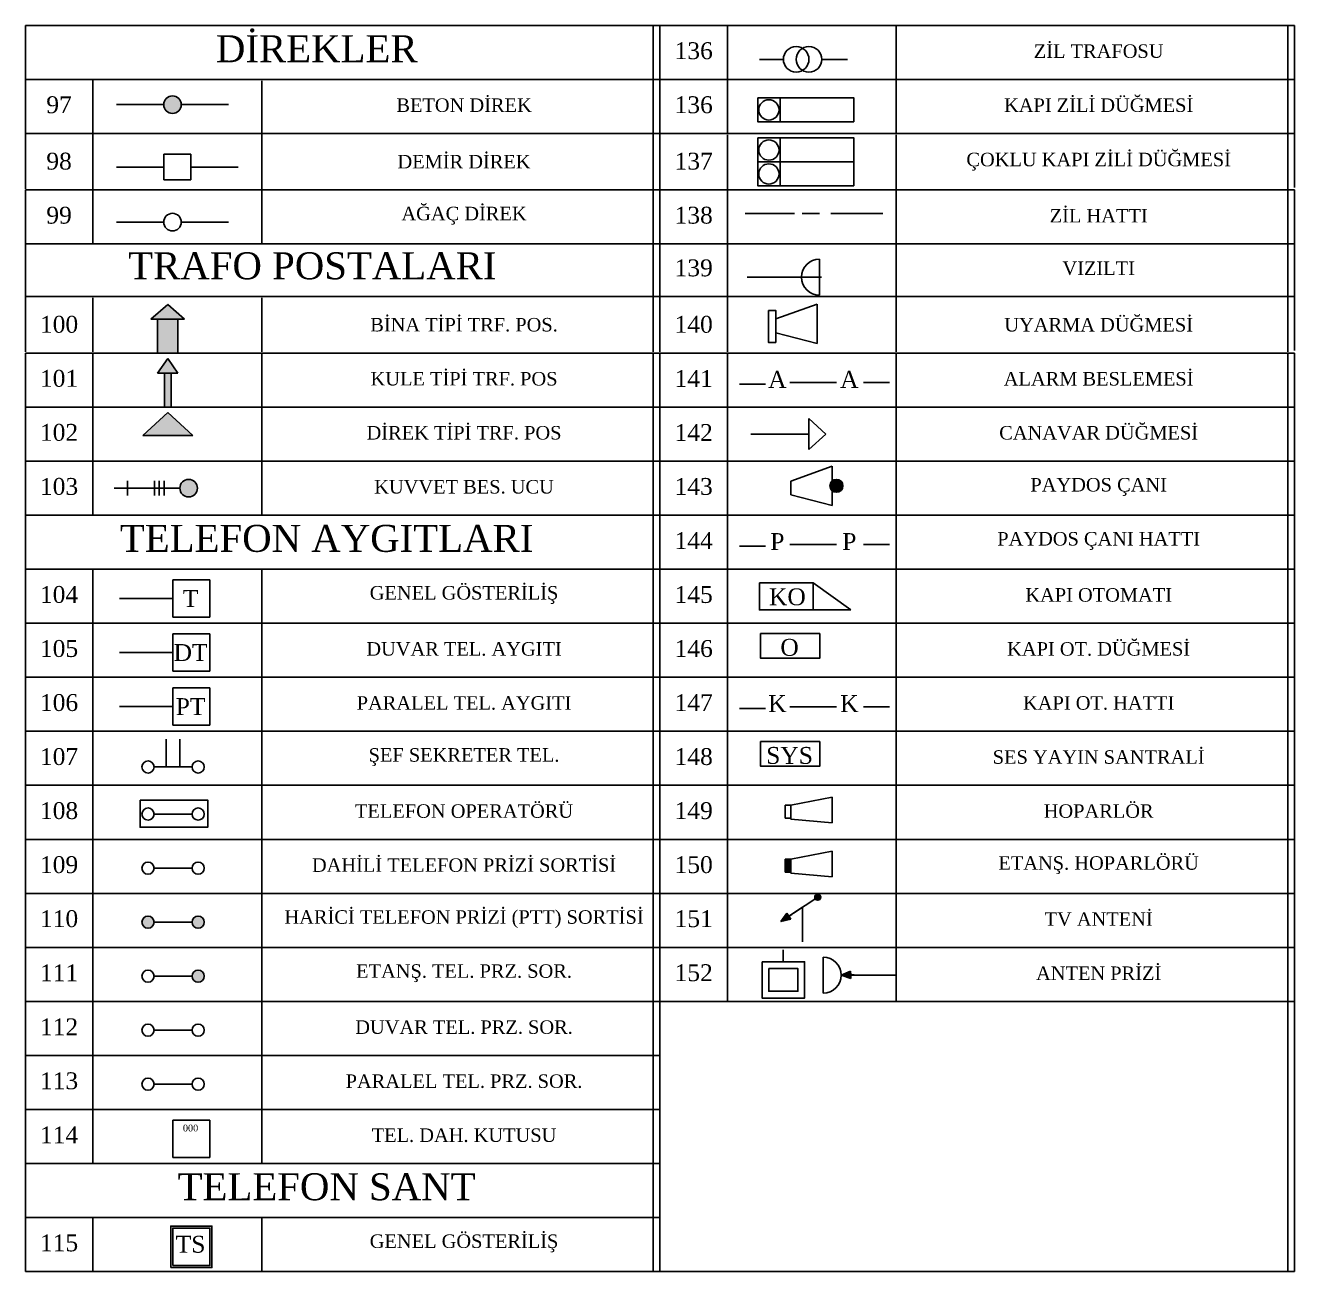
# Model space of a CAD drawing. Header units: millimetres. Extents: x 8451 to 20144, y 956 to 3956.
# Drawn here: x 19421 to 20144, y 1637 to 2346 of the extents above; entities that cross this region are included whole.
import ezdxf

# ---------------------------------------------------------------- set-up
doc = ezdxf.new("R2010")
doc.units = ezdxf.units.MM
doc.layers.add('TEFRIS', color=9, linetype='Continuous')

msp = doc.modelspace()

# ---------------------------------------------------------------- hatches: boundary and pattern name
for points in [[(19509.46, 2301.3, 1), (19499.47, 2301.3, 1)], [(19487.52, 2112.95), (19515.98, 2112.95), (19501.75, 2126.03)], [(19518.63, 2082.9, 1), (19508.63, 2082.9, 1)], [(19873.74, 1849.94, 1), (19870.33, 1849.94, 1)]]:
    msp.add_hatch(color=256).paths.add_polyline_path(points)
h = msp.add_hatch(color=256)
h.paths.add_polyline_path([(19507.52, 2179.1), (19495.98, 2179.1), (19495.98, 2159.82), (19507.52, 2159.82)])
h.paths.add_polyline_path([(19507.52, 2179.1), (19511.36, 2179.1), (19501.75, 2187.56), (19492.13, 2179.1), (19495.98, 2179.1)])
h = msp.add_hatch(color=256)
h.paths.add_polyline_path([(19501.75, 2156.79), (19495.98, 2148.33), (19507.52, 2148.33)])
h.paths.add_polyline_path([(19499.82, 2129.05), (19503.67, 2129.05), (19503.67, 2148.33), (19499.82, 2148.33)])
h = msp.add_hatch(color=256)
h.paths.add_polyline_path([(19856.63, 1871.55), (19855.09, 1871.55), (19853.55, 1871.55), (19853.55, 1864.12), (19856.63, 1864.12)])
h.paths.add_polyline_path([(19880.25, 2086.95), (19880.25, 2081.48, 0.648437), (19886.38, 2084.21, 0.648437)])
h = msp.add_hatch()
h.set_pattern_fill('ANSI31', color=256, scale=3.846154, style=0)
h.set_pattern_definition([(45, (-8938.07676, 18169.37303), (-0.339955183, 0.339955183), [])])
h.paths.add_polyline_path([(19886.38, 2084.21, 1), (19879.03, 2084.21, 1)])
h = msp.add_hatch()
h.set_pattern_fill('ANSI31', color=256, scale=3.846154, style=0)
h.set_pattern_definition([(45, (-8620.2787, 18221.88054), (-0.339955183, 0.339955183), [])])
h.paths.add_polyline_path([(19856.63, 1871.55), (19855.09, 1871.55), (19853.55, 1871.55), (19853.55, 1864.12), (19856.63, 1864.12)])
h = msp.add_hatch(color=256)
h.paths.add_polyline_path([(19522.49, 1835.76, 1), (19515.57, 1835.76, 1)])
h.paths.add_polyline_path([(19493.96, 1835.76, 1), (19487.04, 1835.76, 1)])
h.paths.add_polyline_path([(19522.49, 1804.99, 1), (19515.57, 1804.99, 1)])
h = msp.add_hatch(color=256)
h.paths.add_polyline_path([(19854.4, 1840.82), (19851.07, 1836.07), (19855.61, 1839.07)])
h.paths.add_polyline_path([(19851.07, 1836.07), (19856.67, 1837.47), (19855.61, 1839.07)])
h = msp.add_hatch(color=256)
h.paths.add_polyline_path([(19890.8, 1807.8), (19885.45, 1805.55), (19890.89, 1805.67)])
h.paths.add_polyline_path([(19885.45, 1805.55), (19890.93, 1803.75), (19890.89, 1805.67)])

# ---------------------------------------------------------------- linework, layer by layer
for p, q in [((19420.64, 2346.42), (19459.1, 2346.42)), ((19420.64, 2315.65), (19420.64, 2346.42)), ((19459.1, 2346.42), (19555.26, 2346.42)), ((19555.26, 2346.42), (19778.34, 2346.42)), ((19778.34, 2346.42), (19782.18, 2346.42)), ((19778.34, 2346.42), (19778.34, 2315.65)), ((19782.18, 2346.42), (19820.64, 2346.42)), ((19782.18, 2346.42), (19782.18, 2315.65)), ((19782.18, 2315.65), (19782.18, 2346.42)), ((19820.64, 2346.42), (19916.8, 2346.42)), ((19820.64, 2346.42), (19820.64, 2315.65)), ((19916.8, 2346.42), (20139.87, 2346.42)), ((19916.8, 2346.42), (19916.8, 2315.65)), ((20139.87, 2346.42), (20143.72, 2346.42)), ((20139.87, 2346.42), (20139.87, 2315.65)), ((20143.72, 2346.42), (20143.72, 2315.65)), ((19852.47, 2327.09), (19838.79, 2327.09)), ((19874.34, 2327.09), (19888.93, 2327.09)), ((19420.64, 2284.88), (19420.64, 2315.65)), ((19459.1, 2315.65), (19420.64, 2315.65)), ((19420.64, 2284.11), (19420.64, 2314.88)), ((19555.26, 2315.65), (19459.1, 2315.65)), ((19459.1, 2315.65), (19459.1, 2284.88)), ((19459.1, 2314.88), (19459.1, 2284.11)), ((19778.34, 2315.65), (19555.26, 2315.65)), ((19555.26, 2314.88), (19555.26, 2284.11)), ((19782.18, 2315.65), (19778.34, 2315.65)), ((19778.34, 2315.65), (19778.34, 2284.88)), ((19778.34, 2314.88), (19778.34, 2284.11)), ((19820.64, 2315.65), (19782.18, 2315.65)), ((19782.18, 2315.65), (19782.18, 2284.88)), ((19782.18, 2315.65), (19782.18, 2284.88)), ((19782.18, 2284.88), (19782.18, 2315.65)), ((19782.18, 2284.11), (19782.18, 2314.88)), ((19820.64, 2315.65), (19820.64, 2284.88)), ((19916.8, 2315.65), (19820.64, 2315.65)), ((20139.87, 2315.65), (19916.8, 2315.65)), ((19916.8, 2315.65), (19916.8, 2284.88)), ((20143.72, 2315.65), (20139.87, 2315.65)), ((20139.87, 2315.65), (20139.87, 2284.88)), ((20139.87, 2314.88), (20139.87, 2284.11)), ((20143.72, 2315.65), (20143.72, 2284.88)), ((20143.72, 2315.65), (20143.72, 2284.88)), ((19499.47, 2301.3), (19472.54, 2301.3)), ((19509.46, 2301.3), (19536.38, 2301.3)), ((19850.64, 2305.23), (19850.64, 2291.56)), ((19459.1, 2284.88), (19420.64, 2284.88)), ((19420.64, 2253.34), (19420.64, 2284.11)), ((19555.26, 2284.88), (19459.1, 2284.88)), ((19459.1, 2284.11), (19459.1, 2253.34)), ((19778.34, 2284.88), (19555.26, 2284.88)), ((19555.26, 2284.11), (19555.26, 2253.34)), ((19782.18, 2284.88), (19778.34, 2284.88)), ((19778.34, 2284.11), (19778.34, 2253.34)), ((19820.64, 2284.88), (19782.18, 2284.88)), ((19782.18, 2284.88), (19782.18, 2254.11)), ((19782.18, 2253.34), (19782.18, 2284.11)), ((19916.8, 2284.88), (19820.64, 2284.88)), ((19820.64, 2284.11), (19820.64, 2253.34)), ((19850.64, 2282.4), (19850.64, 2268.74)), ((20139.87, 2284.88), (19916.8, 2284.88)), ((19916.8, 2284.11), (19916.8, 2253.34)), ((20143.72, 2284.88), (20139.87, 2284.88)), ((20139.87, 2284.11), (20139.87, 2253.34)), ((20143.72, 2284.88), (20143.72, 2254.11)), ((19514.96, 2273.09), (19499.47, 2273.09)), ((19499.47, 2273.09), (19499.47, 2265.78)), ((19499.47, 2265.78), (19499.47, 2273.09)), ((19514.96, 2265.78), (19514.96, 2273.09)), ((19499.47, 2265.78), (19472.54, 2265.78)), ((19499.47, 2265.78), (19499.47, 2258.47)), ((19514.96, 2258.47), (19514.96, 2265.78)), ((19514.96, 2265.78), (19541.88, 2265.78)), ((19850.64, 2268.74), (19850.64, 2255.07)), ((19499.47, 2258.47), (19514.96, 2258.47)), ((19420.64, 2221.96), (19420.64, 2252.73)), ((19420.64, 2252.73), (19459.1, 2252.73)), ((19459.1, 2252.73), (19459.1, 2221.96)), ((19459.1, 2252.73), (19555.26, 2252.73)), ((19555.26, 2252.73), (19555.26, 2221.96)), ((19555.26, 2252.73), (19778.34, 2252.73)), ((19778.34, 2252.73), (19778.34, 2221.96)), ((19778.34, 2252.73), (19782.18, 2252.73)), ((19782.18, 2252.73), (19820.64, 2252.73)), ((19782.18, 2252.73), (19782.18, 2221.96)), ((19782.18, 2221.96), (19782.18, 2252.73)), ((19820.64, 2252.73), (19820.64, 2221.96)), ((19820.64, 2252.73), (19916.8, 2252.73)), ((19916.8, 2252.73), (19916.8, 2221.96)), ((19916.8, 2252.73), (20139.87, 2252.73)), ((20139.87, 2252.73), (20139.87, 2221.96)), ((20139.87, 2252.73), (20143.72, 2252.73)), ((20143.72, 2252.73), (20143.72, 2221.96)), ((19499.47, 2234.4), (19472.54, 2234.4)), ((19509.46, 2234.4), (19536.38, 2234.4)), ((19858.8, 2239.29), (19830.74, 2239.29)), ((19830.74, 2239.29), (19858.8, 2239.29)), ((19863.17, 2239.29), (19873.01, 2239.29)), ((19868.09, 2239.29), (19863.17, 2239.29)), ((19879.57, 2239.29), (19899.98, 2239.29)), ((19909.09, 2239.29), (19879.57, 2239.29)), ((19420.64, 2191.97), (19420.64, 2222.74)), ((19420.64, 2191.19), (19420.64, 2221.96)), ((19459.1, 2221.96), (19420.64, 2221.96)), ((19555.26, 2221.96), (19459.1, 2221.96)), ((19778.34, 2221.96), (19555.26, 2221.96)), ((19778.34, 2222.74), (19778.34, 2191.97)), ((19778.34, 2221.96), (19778.34, 2191.19)), ((19782.18, 2221.96), (19778.34, 2221.96)), ((19782.18, 2222.74), (19782.18, 2191.97)), ((19782.18, 2222.74), (19782.18, 2191.97)), ((19782.18, 2191.97), (19782.18, 2222.74)), ((19782.18, 2191.19), (19782.18, 2221.96)), ((19820.64, 2221.96), (19782.18, 2221.96)), ((19820.64, 2222.74), (19820.64, 2191.97)), ((19820.64, 2221.96), (19820.64, 2191.19)), ((19916.8, 2221.96), (19820.64, 2221.96)), ((19916.8, 2221.96), (19916.8, 2191.19)), ((20139.87, 2221.96), (19916.8, 2221.96)), ((20139.87, 2222.74), (20139.87, 2191.97)), ((20139.87, 2221.96), (20139.87, 2191.19)), ((20143.72, 2221.96), (20139.87, 2221.96)), ((20143.72, 2222.74), (20143.72, 2191.97)), ((20143.72, 2222.74), (20143.72, 2191.97)), ((19873.12, 2192.73), (19873.12, 2213.35)), ((19874.22, 2203.04), (19831.8, 2203.04)), ((19459.1, 2191.97), (19420.64, 2191.97)), ((19420.64, 2160.43), (19420.64, 2191.19)), ((19555.26, 2191.97), (19459.1, 2191.97)), ((19459.1, 2191.19), (19459.1, 2160.43)), ((19778.34, 2191.97), (19555.26, 2191.97)), ((19555.26, 2191.19), (19555.26, 2160.43)), ((19782.18, 2191.97), (19778.34, 2191.97)), ((19778.34, 2191.19), (19778.34, 2160.43)), ((19820.64, 2191.97), (19782.18, 2191.97)), ((19782.18, 2191.97), (19782.18, 2161.2)), ((19782.18, 2160.43), (19782.18, 2191.19)), ((19916.8, 2191.97), (19820.64, 2191.97)), ((19820.64, 2191.19), (19820.64, 2160.43)), ((20139.87, 2191.97), (19916.8, 2191.97)), ((19916.8, 2191.19), (19916.8, 2160.43)), ((20143.72, 2191.97), (20139.87, 2191.97)), ((20139.87, 2191.19), (20139.87, 2160.43)), ((20143.72, 2191.97), (20143.72, 2161.2)), ((19501.75, 2187.56), (19492.13, 2179.1)), ((19501.75, 2187.56), (19511.36, 2179.1)), ((19848.16, 2179.25), (19871.79, 2187.72)), ((19871.79, 2187.72), (19871.79, 2165.32)), ((19495.98, 2179.1), (19492.13, 2179.1)), ((19507.52, 2179.1), (19495.98, 2179.1)), ((19495.98, 2179.1), (19495.98, 2159.82)), ((19507.52, 2179.1), (19507.52, 2159.82)), ((19507.52, 2179.1), (19511.36, 2179.1)), ((19507.52, 2179.1), (19507.52, 2179.1)), ((19871.79, 2165.32), (19848.16, 2171.38)), ((19420.64, 2159.82), (19459.1, 2159.82)), ((19420.64, 2129.05), (19420.64, 2159.82)), ((19459.1, 2159.82), (19555.26, 2159.82)), ((19459.1, 2159.82), (19459.1, 2129.05)), ((19501.75, 2156.79), (19495.98, 2148.33)), ((19501.75, 2156.79), (19507.52, 2148.33)), ((19555.26, 2159.82), (19555.26, 2129.05)), ((19555.26, 2159.82), (19778.34, 2159.82)), ((19778.34, 2159.82), (19782.18, 2159.82)), ((19778.34, 2159.82), (19778.34, 2129.05)), ((19782.18, 2159.82), (19820.64, 2159.82)), ((19782.18, 2159.82), (19782.18, 2129.05)), ((19782.18, 2129.05), (19782.18, 2159.82)), ((19820.64, 2159.82), (19916.8, 2159.82)), ((19820.64, 2159.82), (19820.64, 2129.05)), ((19916.8, 2159.82), (20139.87, 2159.82)), ((19916.8, 2159.82), (19916.8, 2129.05)), ((20139.87, 2159.82), (20143.72, 2159.82)), ((20139.87, 2159.82), (20139.87, 2129.05)), ((20143.72, 2159.82), (20143.72, 2129.05)), ((19495.98, 2148.33), (19495.98, 2148.33)), ((19507.52, 2148.33), (19495.98, 2148.33)), ((19499.82, 2148.33), (19499.82, 2129.05)), ((19503.67, 2148.33), (19503.67, 2129.05)), ((19507.52, 2148.33), (19507.52, 2148.33)), ((19507.52, 2148.33), (19507.52, 2148.33)), ((19842.29, 2142.11), (19827.51, 2142.11)), ((19856.11, 2143.06), (19882.81, 2143.06)), ((19898.06, 2143.06), (19912.84, 2143.06)), ((19420.64, 2098.28), (19420.64, 2129.05)), ((19459.1, 2129.05), (19420.64, 2129.05)), ((19459.1, 2129.05), (19459.1, 2098.28)), ((19555.26, 2129.05), (19459.1, 2129.05)), ((19501.75, 2126.03), (19487.52, 2112.95)), ((19501.75, 2126.03), (19515.98, 2112.95)), ((19555.26, 2129.05), (19555.26, 2098.28)), ((19778.34, 2129.05), (19555.26, 2129.05)), ((19778.34, 2129.05), (19778.34, 2098.28)), ((19782.18, 2129.05), (19778.34, 2129.05)), ((19820.64, 2129.05), (19782.18, 2129.05)), ((19782.18, 2129.05), (19782.18, 2098.28)), ((19782.18, 2098.28), (19782.18, 2129.05)), ((19820.64, 2129.05), (19820.64, 2098.28)), ((19916.8, 2129.05), (19820.64, 2129.05)), ((19916.8, 2129.05), (19916.8, 2098.28)), ((20139.87, 2129.05), (19916.8, 2129.05)), ((20139.87, 2129.05), (20139.87, 2098.28)), ((20143.72, 2129.05), (20139.87, 2129.05)), ((20143.72, 2129.05), (20143.72, 2098.28)), ((19867.02, 2122.51), (19876.64, 2113.66)), ((19867.02, 2122.51), (19867.02, 2104.82)), ((19867.02, 2113.66), (19867.02, 2122.51)), ((19487.52, 2112.95), (19487.52, 2112.95)), ((19515.98, 2112.95), (19487.52, 2112.95)), ((19515.98, 2112.95), (19515.98, 2112.95)), ((19833.92, 2113.66), (19867.02, 2113.66)), ((19876.64, 2113.66), (19867.02, 2104.82)), ((19420.64, 2067.51), (19420.64, 2098.28)), ((19459.1, 2098.28), (19420.64, 2098.28)), ((19555.26, 2098.28), (19459.1, 2098.28)), ((19459.1, 2098.28), (19459.1, 2067.51)), ((19555.26, 2098.28), (19555.26, 2067.51)), ((19778.34, 2098.28), (19555.26, 2098.28)), ((19782.18, 2098.28), (19778.34, 2098.28)), ((19778.34, 2098.28), (19778.34, 2067.51)), ((19820.64, 2098.28), (19782.18, 2098.28)), ((19782.18, 2098.28), (19782.18, 2067.51)), ((19782.18, 2067.51), (19782.18, 2098.28)), ((19820.64, 2098.28), (19820.64, 2067.51)), ((19916.8, 2098.28), (19820.64, 2098.28)), ((20139.87, 2098.28), (19916.8, 2098.28)), ((19916.8, 2098.28), (19916.8, 2067.51)), ((20139.87, 2098.28), (20139.87, 2067.51)), ((20143.72, 2098.28), (20139.87, 2098.28)), ((20143.72, 2098.28), (20143.72, 2067.51)), ((19856.63, 2086.94), (19880.25, 2095.41)), ((19880.25, 2095.41), (19880.25, 2073.01)), ((19471.23, 2082.9), (19508.63, 2082.9)), ((19478.9, 2082.9), (19478.9, 2087.13)), ((19478.9, 2087.13), (19478.9, 2078.66)), ((19494.24, 2087.13), (19494.24, 2078.66)), ((19494.24, 2082.9), (19494.24, 2087.13)), ((19496.94, 2082.9), (19496.94, 2087.13)), ((19496.94, 2087.13), (19496.94, 2078.66)), ((19496.94, 2082.9), (19496.94, 2087.13)), ((19496.94, 2087.13), (19496.94, 2078.66)), ((19499.65, 2087.13), (19499.65, 2078.66)), ((19499.65, 2082.9), (19499.65, 2087.13)), ((19856.63, 2086.94), (19856.63, 2079.07)), ((19880.25, 2073.01), (19856.63, 2079.07)), ((19459.1, 2067.51), (19420.64, 2067.51)), ((19420.64, 2036.74), (19420.64, 2067.51)), ((19555.26, 2067.51), (19459.1, 2067.51)), ((19778.34, 2067.51), (19555.26, 2067.51)), ((19782.18, 2067.51), (19778.34, 2067.51)), ((19778.34, 2067.51), (19778.34, 2036.74)), ((19820.64, 2067.51), (19782.18, 2067.51)), ((19782.18, 2067.51), (19782.18, 2036.74)), ((19782.18, 2036.74), (19782.18, 2067.51)), ((19916.8, 2067.51), (19820.64, 2067.51)), ((19820.64, 2067.51), (19820.64, 2036.74)), ((20139.87, 2067.51), (19916.8, 2067.51)), ((19916.8, 2067.51), (19916.8, 2036.74)), ((20143.72, 2067.51), (20139.87, 2067.51)), ((20139.87, 2067.51), (20139.87, 2036.74)), ((20143.72, 2067.51), (20143.72, 2036.74)), ((19842.29, 2049.8), (19827.51, 2049.8)), ((19856.11, 2050.76), (19882.81, 2050.76)), ((19898.06, 2050.76), (19912.84, 2050.76)), ((19459.1, 2036.74), (19420.64, 2036.74)), ((19420.64, 2005.97), (19420.64, 2036.74)), ((19555.26, 2036.74), (19459.1, 2036.74)), ((19459.1, 2036.74), (19459.1, 2005.97)), ((19555.26, 2036.74), (19555.26, 2005.97)), ((19778.34, 2036.74), (19555.26, 2036.74)), ((19782.18, 2036.74), (19778.34, 2036.74)), ((19778.34, 2036.74), (19778.34, 2005.97)), ((19820.64, 2036.74), (19782.18, 2036.74)), ((19782.18, 2036.74), (19782.18, 2005.97)), ((19782.18, 2005.97), (19782.18, 2036.74)), ((19820.64, 2036.74), (19820.64, 2005.97)), ((19916.8, 2036.74), (19820.64, 2036.74)), ((20139.87, 2036.74), (19916.8, 2036.74)), ((19916.8, 2036.74), (19916.8, 2005.97)), ((20143.72, 2036.74), (20139.87, 2036.74)), ((20139.87, 2036.74), (20139.87, 2005.97)), ((20143.72, 2036.74), (20143.72, 2005.97)), ((19525.77, 2030.73), (19504.62, 2030.73)), ((19504.62, 2030.73), (19504.62, 2009.44)), ((19525.77, 2009.44), (19525.77, 2030.73)), ((19890.93, 2013.6), (19869.47, 2028.91)), ((19504.62, 2020.09), (19474.31, 2020.09)), ((19869.47, 2013.6), (19890.93, 2013.6)), ((19420.64, 1975.2), (19420.64, 2005.97)), ((19459.1, 2005.97), (19420.64, 2005.97)), ((19459.1, 2005.97), (19459.1, 1975.2)), ((19555.26, 2005.97), (19459.1, 2005.97)), ((19525.77, 2009.44), (19504.62, 2009.44)), ((19555.26, 2005.97), (19555.26, 1975.2)), ((19778.34, 2005.97), (19555.26, 2005.97)), ((19778.34, 2005.97), (19778.34, 1975.2)), ((19782.18, 2005.97), (19778.34, 2005.97)), ((19820.64, 2005.97), (19782.18, 2005.97)), ((19782.18, 2005.97), (19782.18, 1975.2)), ((19782.18, 1975.2), (19782.18, 2005.97)), ((19820.64, 2005.97), (19820.64, 1975.2)), ((19916.8, 2005.97), (19820.64, 2005.97)), ((19916.8, 2005.97), (19916.8, 1975.2)), ((20139.87, 2005.97), (19916.8, 2005.97)), ((20139.87, 2005.97), (20139.87, 1975.2)), ((20143.72, 2005.97), (20139.87, 2005.97)), ((20143.72, 2005.97), (20143.72, 1975.2)), ((19504.62, 1999.96), (19504.62, 1978.67)), ((19525.77, 1999.96), (19504.62, 1999.96)), ((19525.77, 1978.67), (19525.77, 1999.96)), ((19504.62, 1989.32), (19474.31, 1989.32)), ((19420.64, 1944.43), (19420.64, 1975.2)), ((19459.1, 1975.2), (19420.64, 1975.2)), ((19459.1, 1975.2), (19459.1, 1944.43)), ((19555.26, 1975.2), (19459.1, 1975.2)), ((19525.77, 1978.67), (19504.62, 1978.67)), ((19555.26, 1975.2), (19555.26, 1944.43)), ((19778.34, 1975.2), (19555.26, 1975.2)), ((19778.34, 1975.2), (19778.34, 1944.43)), ((19782.18, 1975.2), (19778.34, 1975.2)), ((19820.64, 1975.2), (19782.18, 1975.2)), ((19782.18, 1975.2), (19782.18, 1944.43)), ((19782.18, 1944.43), (19782.18, 1975.2)), ((19820.64, 1975.2), (19820.64, 1944.43)), ((19916.8, 1975.2), (19820.64, 1975.2)), ((20139.87, 1975.2), (19916.8, 1975.2)), ((19916.8, 1975.2), (19916.8, 1944.43)), ((20139.87, 1975.2), (20139.87, 1944.43)), ((20143.72, 1975.2), (20139.87, 1975.2)), ((20143.72, 1975.2), (20143.72, 1944.43)), ((19504.62, 1969.19), (19504.62, 1947.9)), ((19525.77, 1969.19), (19504.62, 1969.19)), ((19525.77, 1947.9), (19525.77, 1969.19)), ((19504.62, 1958.55), (19474.31, 1958.55)), ((19842.29, 1957.5), (19827.51, 1957.5)), ((19856.11, 1958.45), (19882.81, 1958.45)), ((19898.06, 1958.45), (19912.84, 1958.45)), ((19525.77, 1947.9), (19504.62, 1947.9)), ((19820.64, 1947.1), (19820.64, 1899.02)), ((19916.8, 1947.1), (19916.8, 1906.59)), ((19459.1, 1944.43), (19420.64, 1944.43)), ((19420.64, 1913.66), (19420.64, 1944.43)), ((19555.26, 1944.43), (19459.1, 1944.43)), ((19459.1, 1944.43), (19459.1, 1913.66)), ((19500.92, 1924.1), (19500.92, 1939.91)), ((19508.61, 1924.1), (19508.61, 1939.91)), ((19555.26, 1944.43), (19555.26, 1913.66)), ((19778.34, 1944.43), (19555.26, 1944.43)), ((19782.18, 1944.43), (19778.34, 1944.43)), ((19778.34, 1944.43), (19778.34, 1913.66)), ((19820.64, 1944.43), (19782.18, 1944.43)), ((19782.18, 1944.43), (19782.18, 1913.66)), ((19782.18, 1913.66), (19782.18, 1944.43)), ((19916.8, 1944.43), (19820.64, 1944.43)), ((20139.87, 1944.43), (19916.8, 1944.43)), ((20143.72, 1944.43), (20139.87, 1944.43)), ((20139.87, 1944.43), (20139.87, 1913.66)), ((20143.72, 1944.43), (20143.72, 1913.66)), ((19493.96, 1924.1), (19515.57, 1924.1)), ((19508.61, 1924.1), (19500.92, 1924.1)), ((19504.77, 1924.1), (19508.61, 1924.1)), ((19420.64, 1882.9), (19420.64, 1913.66)), ((19459.1, 1913.66), (19420.64, 1913.66)), ((19555.26, 1913.66), (19459.1, 1913.66)), ((19459.1, 1913.66), (19459.1, 1882.9)), ((19555.26, 1913.66), (19555.26, 1882.9)), ((19778.34, 1913.66), (19555.26, 1913.66)), ((19782.18, 1913.66), (19778.34, 1913.66)), ((19778.34, 1913.66), (19778.34, 1882.9)), ((19820.64, 1913.66), (19782.18, 1913.66)), ((19782.18, 1913.66), (19782.18, 1882.9)), ((19782.18, 1882.9), (19782.18, 1913.66)), ((19820.64, 1913.66), (19820.64, 1882.9)), ((19916.8, 1913.66), (19820.64, 1913.66)), ((20139.87, 1913.66), (19916.8, 1913.66)), ((19916.8, 1913.66), (19916.8, 1882.9)), ((20139.87, 1913.66), (20139.87, 1882.9)), ((20143.72, 1913.66), (20139.87, 1913.66)), ((20143.72, 1913.66), (20143.72, 1882.9)), ((19853.55, 1902.32), (19853.55, 1894.89)), ((19855.09, 1902.32), (19853.55, 1902.32)), ((19856.63, 1902.32), (19855.09, 1902.32)), ((19856.63, 1902.32), (19880.25, 1906.95)), ((19856.63, 1902.32), (19856.63, 1894.45)), ((19880.25, 1906.95), (19880.25, 1892.24)), ((19493.96, 1897.3), (19515.57, 1897.3)), ((19853.55, 1894.89), (19856.63, 1894.89)), ((19880.25, 1892.24), (19856.63, 1894.45)), ((19420.64, 1852.13), (19420.64, 1882.9)), ((19459.1, 1882.9), (19420.64, 1882.9)), ((19459.1, 1882.9), (19459.1, 1852.13)), ((19555.26, 1882.9), (19459.1, 1882.9)), ((19555.26, 1882.9), (19555.26, 1852.13)), ((19778.34, 1882.9), (19555.26, 1882.9)), ((19778.34, 1882.9), (19778.34, 1852.13)), ((19782.18, 1882.9), (19778.34, 1882.9)), ((19820.64, 1882.9), (19782.18, 1882.9)), ((19782.18, 1882.9), (19782.18, 1852.13)), ((19782.18, 1852.13), (19782.18, 1882.9)), ((19820.64, 1882.9), (19820.64, 1852.13)), ((19916.8, 1882.9), (19820.64, 1882.9)), ((20139.87, 1882.9), (19916.8, 1882.9)), ((19916.8, 1882.9), (19916.8, 1852.13)), ((20143.72, 1882.9), (20139.87, 1882.9)), ((20139.87, 1882.9), (20139.87, 1852.13)), ((20143.72, 1882.9), (20143.72, 1852.13)), ((19856.63, 1871.55), (19880.25, 1876.18)), ((19880.25, 1876.18), (19880.25, 1861.48)), ((19493.96, 1866.53), (19515.57, 1866.53)), ((19855.09, 1871.55), (19853.55, 1871.55)), ((19853.55, 1871.55), (19853.55, 1864.12)), ((19856.63, 1871.55), (19855.09, 1871.55)), ((19856.63, 1871.55), (19856.63, 1863.68)), ((19853.55, 1864.12), (19856.63, 1864.12)), ((19880.25, 1861.48), (19856.63, 1863.68)), ((19420.64, 1821.36), (19420.64, 1852.13)), ((19459.1, 1852.13), (19420.64, 1852.13)), ((19459.1, 1852.13), (19459.1, 1821.36)), ((19555.26, 1852.13), (19459.1, 1852.13)), ((19555.26, 1852.13), (19555.26, 1821.36)), ((19778.34, 1852.13), (19555.26, 1852.13)), ((19778.34, 1852.13), (19778.34, 1821.36)), ((19782.18, 1852.13), (19778.34, 1852.13)), ((19820.64, 1852.13), (19782.18, 1852.13)), ((19782.18, 1852.13), (19782.18, 1821.36)), ((19782.18, 1821.36), (19782.18, 1852.13)), ((19820.64, 1852.13), (19820.64, 1821.36)), ((19916.8, 1852.13), (19820.64, 1852.13)), ((19916.8, 1852.13), (19916.8, 1821.36)), ((20139.87, 1852.13), (19916.8, 1852.13)), ((20139.87, 1852.13), (20139.87, 1821.36)), ((20143.72, 1852.13), (20139.87, 1852.13)), ((20143.72, 1852.13), (20143.72, 1821.36)), ((19851.07, 1836.07), (19872.04, 1849.94)), ((19863.34, 1844.19), (19856.19, 1839.45)), ((19863.34, 1824.59), (19863.34, 1844.19)), ((19854.4, 1840.82), (19851.07, 1836.07)), ((19851.07, 1836.07), (19857.21, 1840.13)), ((19856.19, 1839.45), (19851.07, 1836.07)), ((19855.61, 1839.07), (19851.07, 1836.07)), ((19856.67, 1837.47), (19851.07, 1836.07)), ((19855.61, 1839.07), (19854.4, 1840.82)), ((19857.21, 1840.13), (19855.61, 1839.07)), ((19855.61, 1839.07), (19856.67, 1837.47)), ((19856.41, 1839.6), (19856.17, 1839.95)), ((19856.67, 1837.47), (19856.67, 1837.47)), ((19493.96, 1835.76), (19515.57, 1835.76)), ((19459.1, 1821.36), (19420.64, 1821.36)), ((19420.64, 1790.59), (19420.64, 1821.36)), ((19555.26, 1821.36), (19459.1, 1821.36)), ((19459.1, 1821.36), (19459.1, 1790.59)), ((19555.26, 1821.36), (19555.26, 1790.59)), ((19778.34, 1821.36), (19555.26, 1821.36)), ((19782.18, 1821.36), (19778.34, 1821.36)), ((19778.34, 1821.36), (19778.34, 1790.59)), ((19820.64, 1821.36), (19782.18, 1821.36)), ((19782.18, 1821.36), (19782.18, 1790.59)), ((19782.18, 1790.59), (19782.18, 1821.36)), ((19820.64, 1821.36), (19820.64, 1790.59)), ((19916.8, 1821.36), (19820.64, 1821.36)), ((19852.43, 1813.18), (19852.43, 1820.02)), ((19875.14, 1815.86), (19875.14, 1795.24)), ((20139.87, 1821.36), (19916.8, 1821.36)), ((19916.8, 1821.36), (19916.8, 1790.59)), ((20143.72, 1821.36), (20139.87, 1821.36)), ((20139.87, 1821.36), (20139.87, 1790.59)), ((20143.72, 1821.36), (20143.72, 1790.59)), ((19890.8, 1807.8), (19885.45, 1805.55)), ((19890.89, 1805.67), (19890.8, 1807.8)), ((19493.96, 1804.99), (19515.57, 1804.99)), ((19885.45, 1805.55), (19892.81, 1805.72)), ((19891.58, 1805.69), (19885.45, 1805.55)), ((19890.89, 1805.67), (19885.45, 1805.55)), ((19890.93, 1803.75), (19885.45, 1805.55)), ((19885.45, 1805.55), (19916.46, 1805.55)), ((19892.81, 1805.72), (19890.89, 1805.67)), ((19890.89, 1805.67), (19890.93, 1803.75)), ((19890.93, 1803.75), (19890.93, 1803.75)), ((19891.85, 1805.7), (19891.84, 1806.12)), ((19459.1, 1790.59), (19420.64, 1790.59)), ((19420.64, 1759.82), (19420.64, 1790.59)), ((19555.26, 1790.59), (19459.1, 1790.59)), ((19459.1, 1790.59), (19459.1, 1759.82)), ((19778.34, 1790.59), (19555.26, 1790.59)), ((19555.26, 1790.59), (19555.26, 1759.82)), ((19782.18, 1790.59), (19778.34, 1790.59)), ((19778.34, 1790.59), (19778.34, 1759.82)), ((19820.64, 1790.59), (19782.18, 1790.59)), ((19782.18, 1790.59), (19782.18, 1759.82)), ((19782.18, 1759.82), (19782.18, 1790.59)), ((19916.8, 1790.59), (19820.64, 1790.59)), ((20139.87, 1790.59), (19916.8, 1790.59)), ((20143.72, 1790.59), (20139.87, 1790.59)), ((20139.87, 1790.59), (20139.87, 1636.74)), ((20143.72, 1790.59), (20143.72, 1636.74)), ((19493.96, 1774.22), (19515.57, 1774.22)), ((19420.64, 1729.05), (19420.64, 1759.82)), ((19459.1, 1759.82), (19420.64, 1759.82)), ((19555.26, 1759.82), (19459.1, 1759.82)), ((19459.1, 1759.82), (19459.1, 1729.05)), ((19555.26, 1759.82), (19555.26, 1729.05)), ((19778.34, 1759.82), (19555.26, 1759.82)), ((19782.18, 1759.82), (19778.34, 1759.82)), ((19778.34, 1759.82), (19778.34, 1729.05)), ((19782.18, 1759.82), (19782.18, 1729.05)), ((19782.18, 1729.05), (19782.18, 1759.82)), ((19493.96, 1743.45), (19515.57, 1743.45)), ((19420.64, 1698.28), (19420.64, 1729.05)), ((19459.1, 1729.05), (19420.64, 1729.05)), ((19459.1, 1729.05), (19459.1, 1698.28)), ((19555.26, 1729.05), (19459.1, 1729.05)), ((19555.26, 1729.05), (19555.26, 1698.28)), ((19778.34, 1729.05), (19555.26, 1729.05)), ((19778.34, 1729.05), (19778.34, 1698.28)), ((19782.18, 1729.05), (19778.34, 1729.05)), ((19782.18, 1729.05), (19782.18, 1698.28)), ((19782.18, 1698.28), (19782.18, 1729.05)), ((19504.62, 1723.04), (19504.62, 1701.75)), ((19525.77, 1723.04), (19504.62, 1723.04)), ((19525.77, 1701.75), (19525.77, 1723.04)), ((19525.77, 1701.75), (19504.62, 1701.75)), ((19420.64, 1667.51), (19420.64, 1698.28)), ((19459.1, 1698.28), (19420.64, 1698.28)), ((19555.26, 1698.28), (19459.1, 1698.28)), ((19778.34, 1698.28), (19555.26, 1698.28)), ((19778.34, 1698.28), (19778.34, 1667.51)), ((19782.18, 1698.28), (19778.34, 1698.28)), ((19782.18, 1698.28), (19782.18, 1667.51)), ((19782.18, 1667.51), (19782.18, 1698.28)), ((19459.1, 1667.51), (19420.64, 1667.51)), ((19420.64, 1636.74), (19420.64, 1667.51)), ((19555.26, 1667.51), (19459.1, 1667.51)), ((19459.1, 1667.51), (19459.1, 1636.74)), ((19555.26, 1667.51), (19555.26, 1636.74)), ((19778.34, 1667.51), (19555.26, 1667.51)), ((19782.18, 1667.51), (19778.34, 1667.51)), ((19778.34, 1667.51), (19778.34, 1636.74)), ((19782.18, 1667.51), (19782.18, 1636.74)), ((19782.18, 1636.74), (19782.18, 1667.51)), ((20139.87, 1667.51), (20139.87, 1636.74)), ((20143.72, 1667.51), (20143.72, 1636.74)), ((19459.1, 1636.74), (19420.64, 1636.74)), ((19555.26, 1636.74), (19459.1, 1636.74)), ((19778.34, 1636.74), (19555.26, 1636.74)), ((19782.18, 1636.74), (19778.34, 1636.74)), ((19820.64, 1636.74), (19782.18, 1636.74)), ((19916.8, 1636.74), (19820.64, 1636.74)), ((20139.87, 1636.74), (19916.8, 1636.74)), ((20143.72, 1636.74), (20139.87, 1636.74))]:
    msp.add_line(p, q)
for points in [[(19837.88, 2305.23), (19892.57, 2305.23), (19892.57, 2291.56), (19837.88, 2291.56)], [(19837.88, 2282.4), (19892.57, 2282.4), (19892.57, 2268.74), (19837.88, 2268.74)], [(19837.88, 2268.74), (19892.57, 2268.74), (19892.57, 2255.07), (19837.88, 2255.07)], [(19843.92, 2184.09), (19848.16, 2184.09), (19848.16, 2165.93), (19843.92, 2165.93)], [(19838.82, 2028.91), (19869.47, 2028.91), (19869.47, 2013.6), (19838.82, 2013.6)], [(19839.44, 2000.12), (19873.15, 2000.12), (19873.15, 1986.03), (19839.44, 1986.03)], [(19839.44, 1938.58), (19873.15, 1938.58), (19873.15, 1924.49), (19839.44, 1924.49)], [(19485.94, 1905.23), (19524.56, 1905.23), (19524.56, 1889.79), (19485.94, 1889.79)], [(19840.31, 1813.18), (19864.55, 1813.18), (19864.55, 1792.51), (19840.31, 1792.51)], [(19844.16, 1809.33), (19860.71, 1809.33), (19860.71, 1796.36), (19844.16, 1796.36)], [(19503.47, 1639.06), (19526.93, 1639.06), (19526.93, 1662.65), (19503.47, 1662.65)], [(19504.62, 1640.21), (19525.77, 1640.21), (19525.77, 1661.5), (19504.62, 1661.5)]]:
    msp.add_lwpolyline(points, close=True)
for centre, radius in [((19859.76, 2327.09), 7.29), ((19867.05, 2327.09), 7.29), ((19504.46, 2301.3), 5), ((19844.22, 2298.29), 5.77), ((19844.22, 2275.46), 5.77), ((19844.22, 2261.8), 5.77), ((19504.46, 2234.4), 5), ((19513.63, 2082.9), 5), ((19882.7, 2084.21), 3.68), ((19490.5, 1924.1), 3.46), ((19519.03, 1924.1), 3.46), ((19490.5, 1897.3), 3.46), ((19519.03, 1897.3), 3.46), ((19490.5, 1866.53), 3.46), ((19519.03, 1866.53), 3.46), ((19872.04, 1849.94), 1.71), ((19490.5, 1835.76), 3.46), ((19519.03, 1835.76), 3.46), ((19490.5, 1804.99), 3.46), ((19519.03, 1804.99), 3.46), ((19490.5, 1774.22), 3.46), ((19519.03, 1774.22), 3.46), ((19490.5, 1743.45), 3.46), ((19519.03, 1743.45), 3.46)]:
    msp.add_circle(centre, radius)
for centre, start, end in [((19873.12, 2203.04), 90, 270), ((19875.14, 1805.55), 270, 90)]:
    msp.add_arc(centre, 10.31, start, end)

# ---------------------------------------------------------------- texts
at = {"layer": 'TEFRIS', "linetype": 'ByBlock', "attachment_point": 5}
for s, insert, char_height in [('{\\fTimes New Roman|b0|i0|c162|p18;DİREKLER}', (19586.65, 2333.1), 15.3846), ('{\\fTimes New Roman|b0|i0|c162|p18;136}', (19801.37, 2331.95), 9.6154), ('{\\fTimes New Roman|b0|i0|c162|p18;ZİL TRAFOSU}', (20032.08, 2331.72), 7.6923), ('{\\fTimes New Roman|b0|i0|c162|p18;BETON DİREK}', (19670.54, 2300.95), 7.6923), ('{\\fTimes New Roman|b0|i0|c162|p18;KAPI ZİLİ DÜĞMESİ}', (20032.08, 2300.95), 7.6923), ('{\\fTimes New Roman|b0|i0|c162|p18;97}', (19439.83, 2301.18), 9.6154), ('{\\fTimes New Roman|b0|i0|c162|p18;136}', (19801.37, 2301.18), 9.6154), ('{\\fTimes New Roman|b0|i0|c162|p18;98}', (19439.83, 2269.04), 9.6154), ('{\\fTimes New Roman|b0|i0|c162|p18;DEMİR DİREK}', (19670.54, 2268.8), 7.6923), ('{\\fTimes New Roman|b0|i0|c162|p18;137}', (19801.37, 2269.04), 9.6154), ('{\\fTimes New Roman|b0|i0|c162|p18;ÇOKLU KAPI ZİLİ DÜĞMESİ}', (20032.08, 2268.8), 7.6923), ('{\\fTimes New Roman|b0|i0|c162|p18;99}', (19439.83, 2238.27), 9.6154), ('{\\fTimes New Roman|b0|i0|c162|p18;AĞAÇ DİREK}', (19670.54, 2238.03), 7.6923), ('{\\fTimes New Roman|b0|i0|c162|p18;138}', (19801.37, 2238.27), 9.6154), ('{\\fTimes New Roman|b0|i0|c162|p18;ZİL HATTI}', (20032.08, 2238.03), 7.6923), ('{\\fTimes New Roman|b0|i0|c162|p18;TRAFO POSTALARI}', (19584.12, 2209.42), 15.3846), ('{\\fTimes New Roman|b0|i0|c162|p18;139}', (19801.37, 2208.27), 9.6154), ('{\\fTimes New Roman|b0|i0|c162|p18;VIZILTI}', (20032.08, 2208.04), 7.6923), ('{\\fTimes New Roman|b0|i0|c162|p18;100}', (19439.83, 2176.12), 9.6154), ('{\\fTimes New Roman|b0|i0|c162|p18;BİNA TİPİ TRF. POS.}', (19670.54, 2175.89), 7.6923), ('{\\fTimes New Roman|b0|i0|c162|p18;140}', (19801.37, 2176.12), 9.6154), ('{\\fTimes New Roman|b0|i0|c162|p18;UYARMA DÜĞMESİ}', (20032.08, 2175.89), 7.6923), ('{\\fTimes New Roman|b0|i0|c162|p18;101}', (19439.83, 2145.35), 9.6154), ('{\\fTimes New Roman|b0|i0|c162|p18;KULE TİPİ TRF. POS}', (19670.54, 2145.12), 7.6923), ('{\\fTimes New Roman|b0|i0|c162|p18;141}', (19801.37, 2145.35), 9.6154), ('{\\fTimes New Roman|b0|i0|c162|p18;A}', (19849.04, 2144.82), 9.6154), ('{\\fTimes New Roman|b0|i0|c162|p18;A}', (19890.04, 2144.82), 9.6154), ('{\\fTimes New Roman|b0|i0|c162|p18;ALARM BESLEMESİ}', (20032.08, 2145.12), 7.6923), ('{\\fTimes New Roman|b0|i0|c162|p18;102}', (19439.83, 2114.58), 9.6154), ('{\\fTimes New Roman|b0|i0|c162|p18;DİREK TİPİ TRF. POS}', (19670.54, 2114.35), 7.6923), ('{\\fTimes New Roman|b0|i0|c162|p18;142}', (19801.37, 2114.58), 9.6154), ('{\\fTimes New Roman|b0|i0|c162|p18;CANAVAR DÜĞMESİ}', (20032.08, 2114.35), 7.6923), ('{\\fTimes New Roman|b0|i0|c162|p18;103}', (19439.83, 2083.81), 9.6154), ('{\\fTimes New Roman|b0|i0|c162|p18;KUVVET BES. UCU}', (19670.54, 2083.58), 7.6923), ('{\\fTimes New Roman|b0|i0|c162|p18;143}', (19801.37, 2083.81), 9.6154), ('{\\fTimes New Roman|b0|i0|c162|p18;PAYDOS ÇANI}', (20032.08, 2083.58), 7.6923), ('{\\fTimes New Roman|b0|i0|c162|p18;TELEFON AYGITLARI}', (19592.24, 2054.19), 15.3846), ('{\\fTimes New Roman|b0|i0|c162|p18;144}', (19801.37, 2053.04), 9.6154), ('{\\fTimes New Roman|b0|i0|c162|p18;P}', (19849.04, 2052.51), 9.6154), ('{\\fTimes New Roman|b0|i0|c162|p18;P}', (19890.04, 2052.51), 9.6154), ('{\\fTimes New Roman|b0|i0|c162|p18;PAYDOS ÇANI HATTI}', (20032.08, 2052.81), 7.6923), ('{\\fTimes New Roman|b0|i0|c162|p18;104}', (19439.83, 2022.27), 9.6154), ('{\\fTimes New Roman|b0|i0|c162|p18;T}', (19514.75, 2020.05), 9.6154), ('{\\fTimes New Roman|b0|i0|c162|p18;GENEL GÖSTERİLİŞ}', (19670.54, 2022.04), 7.6923), ('{\\fTimes New Roman|b0|i0|c162|p18;145}', (19801.37, 2022.27), 9.6154), ('{\\fTimes New Roman|b0|i0|c162|p18;KO}', (19854.76, 2020.95), 9.6154), ('{\\fTimes New Roman|b0|i0|c162|p18;KAPI OTOMATI}', (20032.08, 2022.04), 7.6923), ('{\\fTimes New Roman|b0|i0|c162|p18;105}', (19439.83, 1991.51), 9.6154), ('{\\fTimes New Roman|b0|i0|c162|p18;146}', (19801.37, 1991.51), 9.6154), ('{\\fTimes New Roman|b0|i0|c162|p18;O}', (19855.99, 1992.16), 9.6154), ('{\\fTimes New Roman|b0|i0|c162|p18;KAPI OT. DÜĞMESİ}', (20032.08, 1991.27), 7.6923), ('{\\fTimes New Roman|b0|i0|c162|p18;DT}', (19514.75, 1989.28), 9.6154), ('{\\fTimes New Roman|b0|i0|c162|p18;DUVAR TEL. AYGITI}', (19670.54, 1991.27), 7.6923), ('{\\fTimes New Roman|b0|i0|c162|p18;106}', (19439.83, 1960.74), 9.6154), ('{\\fTimes New Roman|b0|i0|c162|p18;PT}', (19514.75, 1958.51), 9.6154), ('{\\fTimes New Roman|b0|i0|c162|p18;PARALEL TEL. AYGITI}', (19670.54, 1960.5), 7.6923), ('{\\fTimes New Roman|b0|i0|c162|p18;147}', (19801.37, 1960.74), 9.6154), ('{\\fTimes New Roman|b0|i0|c162|p18;K}', (19849.04, 1960.2), 9.6154), ('{\\fTimes New Roman|b0|i0|c162|p18;K}', (19890.04, 1960.2), 9.6154), ('{\\fTimes New Roman|b0|i0|c162|p18;KAPI OT. HATTI}', (20032.08, 1960.5), 7.6923), ('{\\fTimes New Roman|b0|i0|c162|p18;107}', (19439.83, 1929.97), 9.6154), ('{\\fTimes New Roman|b0|i0|c162|p18;ŞEF SEKRETER TEL.}', (19670.54, 1929.73), 7.6923), ('{\\fTimes New Roman|b0|i0|c162|p18;148}', (19801.37, 1929.97), 9.6154), ('{\\fTimes New Roman|b0|i0|c162|p18;SYS}', (19855.99, 1930.62), 9.6154), ('{\\fTimes New Roman|b0|i0|c162|p18;SES YAYIN SANTRALİ}', (20032.08, 1929.73), 7.6923), ('{\\fTimes New Roman|b0|i0|c162|p18;108}', (19439.83, 1899.2), 9.6154), ('{\\fTimes New Roman|b0|i0|c162|p18;TELEFON OPERATÖRÜ}', (19670.54, 1898.96), 7.6923), ('{\\fTimes New Roman|b0|i0|c162|p18;149}', (19801.37, 1899.2), 9.6154), ('{\\fTimes New Roman|b0|i0|c162|p18;HOPARLÖR}', (20032.08, 1898.96), 7.6923), ('{\\fTimes New Roman|b0|i0|c162|p18;109}', (19439.83, 1868.43), 9.6154), ('{\\fTimes New Roman|b0|i0|c162|p18;DAHİLİ TELEFON PRİZİ SORTİSİ}', (19670.54, 1868.19), 7.6923), ('{\\fTimes New Roman|b0|i0|c162|p18;150}', (19801.37, 1868.43), 9.6154), ('{\\fTimes New Roman|b0|i0|c162|p18;ETANŞ. HOPARLÖRÜ}', (20032.08, 1868.19), 7.6923), ('{\\fTimes New Roman|b0|i0|c162|p18;HARİCİ TELEFON PRİZİ (PTT) SORTİSİ}', (19670.54, 1837.43), 7.6923), ('{\\fTimes New Roman|b0|i0|c162|p18;110}', (19439.83, 1837.66), 9.6154), ('{\\fTimes New Roman|b0|i0|c162|p18;151}', (19801.37, 1837.66), 9.6154), ('{\\fTimes New Roman|b0|i0|c162|p18;TV ANTENİ}', (20032.08, 1837.43), 7.6923), ('{\\fTimes New Roman|b0|i0|c162|p18;111}', (19439.83, 1806.89), 9.6154), ('{\\fTimes New Roman|b0|i0|c162|p18;ETANŞ. TEL. PRZ. SOR.}', (19670.54, 1806.66), 7.6923), ('{\\fTimes New Roman|b0|i0|c162|p18;152}', (19801.37, 1806.89), 9.6154), ('{\\fTimes New Roman|b0|i0|c162|p18;ANTEN PRİZİ}', (20032.08, 1806.66), 7.6923), ('{\\fTimes New Roman|b0|i0|c162|p18;112}', (19439.83, 1776.12), 9.6154), ('{\\fTimes New Roman|b0|i0|c162|p18;DUVAR TEL. PRZ. SOR.}', (19670.54, 1775.89), 7.6923), ('{\\fTimes New Roman|b0|i0|c162|p18;113}', (19439.83, 1745.35), 9.6154), ('{\\fTimes New Roman|b0|i0|c162|p18;PARALEL TEL. PRZ. SOR.}', (19670.54, 1745.12), 7.6923), ('{\\fTimes New Roman|b0|i0|c162|p18;114}', (19439.83, 1714.58), 9.6154), ('{\\fTimes New Roman|b0|i0|c162|p18;000}', (19514.75, 1718.47), 3.8462), ('{\\fTimes New Roman|b0|i0|c162|p18;TEL. DAH. KUTUSU}', (19670.54, 1714.35), 7.6923), ('{\\fTimes New Roman|b0|i0|c162|p18;TELEFON SANT}', (19592.24, 1684.96), 15.3846), ('{\\fTimes New Roman|b0|i0|c162|p18;115}', (19439.83, 1653.04), 9.6154), ('{\\fTimes New Roman|b0|i0|c162|p18;TS}', (19514.75, 1652.25), 9.6154), ('{\\fTimes New Roman|b0|i0|c162|p18;GENEL GÖSTERİLİŞ}', (19670.54, 1652.81), 7.6923)]:
    msp.add_mtext(s, dxfattribs=dict(at, insert=insert, char_height=char_height))

doc.saveas('drawing.dxf')
